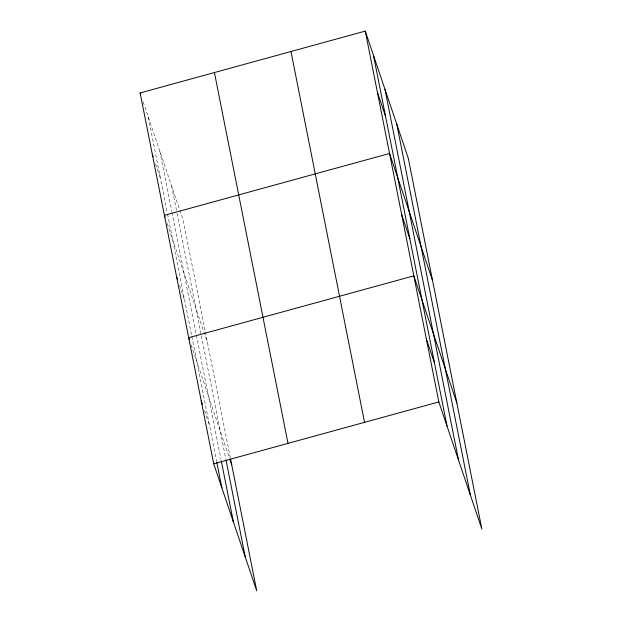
<?xml version="1.0" encoding="UTF-8"?>
<svg xmlns="http://www.w3.org/2000/svg" width="622" height="622" viewBox="0 0 622 622"><rect width="100%" height="100%" fill="white"/><g stroke="black" fill="none" stroke-linecap="round" stroke-linejoin="round"><path stroke-width="0.47" stroke-dasharray="3.11 2.33" d="M143.169 101.907L183.163 220.071L205.198 331.153M155.609 163.99L160.46 178.32M167.139 223.384L207.437 342.442M179.587 285.467L184.742 300.698M191.117 344.868L229.541 458.391M204.537 410.59L209.389 424.919M205.384 332.094L230.412 458.227M171.664 186.102L176.889 212.46M177.076 213.4L201.17 334.83M201.357 335.771L225.825 459.075M159.815 151.107L171.773 211.348M171.96 212.289L220.888 458.888M148.316 117.138L167.372 213.152M167.559 214.092L191.646 335.522M191.833 336.463L216.666 461.617"/><path stroke-width="0.93" d="M230.599 459.168L256.738 590.9L213.711 463.779L140.137 92.95L365.262 31.1L408.289 158.221L481.863 529.05L438.837 401.929L365.262 31.1M213.711 463.779L438.837 401.929M377.406 92.289L385.586 116.47M432.57 280.592L389.543 153.471L164.41 215.329L165.017 217.117M401.68 214.66L409.867 238.84M456.851 402.963L413.824 275.849L188.691 337.699L189.298 339.488M426.334 338.889L434.514 363.069M140.137 92.95L140.743 94.746M152.273 154.139L153.183 156.83M176.555 276.51L177.464 279.2M229.852 459.308L231.718 464.821M201.201 400.739L202.414 404.323M396.797 124.252L470.372 495.081M384.948 89.249L458.523 460.078M373.449 55.28L447.024 426.109M290.972 51.509L364.546 422.338M214.427 72.541L288.002 443.369M226.011 460.016L245.239 556.931M221.261 460.778L233.39 521.936M216.853 462.558L221.891 487.967"/></g></svg>
